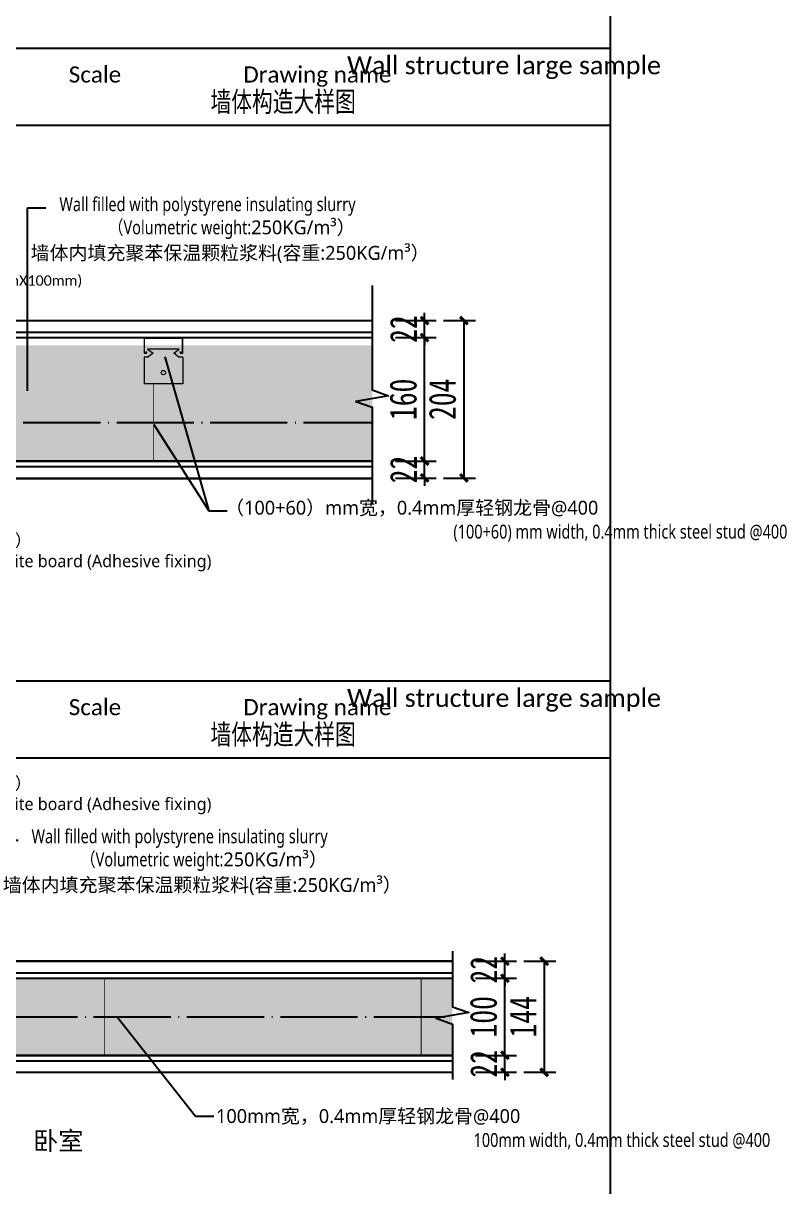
# Model space of a CAD drawing. Extents: x 65724 to 67652, y 7432 to 13172.
# Drawn here: x 66663 to 67652, y 10156 to 11664 of the extents above; entities that cross this region are included whole.
import ezdxf
from ezdxf.xclip import XClip

# ---------------------------------------------------------------- set-up
doc = ezdxf.new("R2010")
doc.units = 0
doc.header["$LTSCALE"] = 1000
doc.header["$MEASUREMENT"] = 0
doc.header["$XCLIPFRAME"] = 0
doc.linetypes.add('DOTE', pattern=[2.42, 2, -0.2, 0.02, -0.2])
for name, color, linetype in [('A_101_WALL', 50, 'Continuous'), ('A_Hatch', 252, 'Continuous'), ('DIM_LEAD', 3, 'Continuous'), ('DIM_LEAD-CH', 3, 'Continuous'), ('DIM_SYMB', 3, 'Continuous'), ('Finish surface', 40, 'Continuous'), ('Horizontal keel', 177, 'Continuous'), ('PUB_DIM', 3, 'Continuous'), ('text', 6, 'Continuous'), ('钢网', 9, 'Continuous')]:
    doc.layers.add(name, color=color, linetype=linetype)
doc.layers.add('S_J_junction', color=150, linetype='Continuous', lineweight=9)
doc.layers.add('S_X_tension member', color=150, linetype='Continuous', lineweight=9)
doc.styles.add('-黑体', font='simhei.ttf', dxfattribs={"width": 0.75})
doc.styles.add('-黑体_T3', font='simhei.ttf', dxfattribs={"width": 0.75})
doc.styles.add('hhhzzz', font='')
doc.styles.add('HZ', font='simplex.shx', dxfattribs={"bigfont": 'gbcbig.shx'})
doc.styles.get('hhhzzz').set_extended_font_data('Microsoft YaHei')
doc.dimstyles.new('_TCH_ARCH&&10', dxfattribs={"dimtxt": 35, "dimasz": 10, "dimexe": 15, "dimexo": 30, "dimgap": 10, "dimtad": 1, "dimdec": 0, "dimzin": 0, "dimdsep": 46, "dimtxsty": '-黑体_T3', "dimblk": 'ARCHTICK', "dimcen": 0.09, "dimclrt": 7, "dimazin": 2, "dimtfac": 1, "dimtdec": 0, "dimtix": 1, "dimtmove": 2, "dimatfit": 3, "dimfxl": 1, "dimtolj": 1, "dimtzin": 0, "dimarcsym": 0})
doc.dimstyles.new('固定比例', dxfattribs={"dimtxt": 2, "dimasz": 1, "dimexe": 1, "dimexo": 0, "dimgap": 1, "dimtad": 1, "dimdec": 0, "dimzin": 0, "dimdsep": 46, "dimtxsty": 'hhhzzz', "dimblk": 'ARCHTICK', "dimcen": 0, "dimdle": 1, "dimclrd": 2, "dimclre": 2, "dimclrt": 6, "dimadec": 0, "dimazin": 0, "dimtfac": 1, "dimtdec": 0, "dimtix": 1, "dimtmove": 2, "dimatfit": 3, "dimldrblk": 'DOT', "dimfxl": 500, "dimfxlon": 1, "dimtolj": 1, "dimtzin": 0, "dimarcsym": 0})
pattern_1 = [(50, (-1088730.2, 1613002.41), (71.7260183, -6.2752135), [7.5, -82.5]), (355, (-1088730.2, 1613002.41), (-13.8751334, 75.2192134), [6, -66]), (100.4514445, (-1088724.22, 1613001.884), (57.8508847, 68.943999), [6.3740192, -70.1142112]), (46.1842, (-1088730.2, 1613022.41), (106.724133, -16.551928), [11.25, -123.75]), (96.6356355, (-1088721.3, 1613021.03), (93.4661946, 97.41186), [9.561034, -105.171376]), (351.184164, (-1088730.2, 1613022.41), (93.4661945, 97.41186), [9, -99]), (21, (-1088720.2, 1613017.41), (59.6907052, -40.261889), [7.5, -82.5]), (326, (-1088720.2, 1613017.41), (24.3315332, 72.5150045), [6, -66]), (71.4514447, (-1088715.22, 1613014.05), (84.0222377, 32.2531153), [6.374019, -70.1142112]), (37.5, (-1088730.197, 1613002.407), (1.21598553, 33.2893854), [0, -65.2, 0, -67, 0, -66.25]), (7.5, (-1088730.197, 1613002.407), (26.30695374, 39.4411712), [0, -38.2, 0, -63.7, 0, -25.25]), (327.5, (-1088752.497, 1613002.407), (53.3822436, -2.25548717), [0, -25, 0, -78, 0, -103.5]), (317.5, (-1088762.497, 1613002.407), (58.3186169, 10.0104982), [0, -32.5, 0, -51.8, 0, -73.5])]

# ---------------------------------------------------------------- blocks, each defined once
blk = doc.blocks.new('A$C0E5400AC')
blk.add_lwpolyline([(46.3, 18.9), (46.8, 18.6), (47.3, 19.4), (49.4, 19.4), (49.4, 0.6), (0.6, 0.6), (0.6, 19.4), (2.7, 19.4), (3.2, 18.6), (3.7, 18.9), (3, 20), (0, 20), (0, 0), (50, 0), (50, 20), (47, 20)], close=True)
blk = doc.blocks.new('卡扣龙骨')
at = {"layer": 'S_J_junction', "linetype": 'ByBlock'}
blk.add_line((0, 25), (0, -25), dxfattribs=at)
at = {"layer": 'S_J_junction'}
blk.add_lwpolyline([(-34.7, 25), (-34.7, 20), (-39.6, 13.4), (-45, 20.5), (-45, -20.5), (-39.6, -13.4), (-34.7, -20), (-34.7, -25)], dxfattribs=at)
at = {"layer": 'S_J_junction', "linetype": 'ByBlock'}
for points in [[(-34.7, 25), (0, 25)], [(-34.7, -25), (0, -25)]]:
    blk.add_lwpolyline(points, dxfattribs=at)
at = {"layer": 'S_J_junction'}
blk.add_circle((-14.6, 0), 2.89, dxfattribs=at)
at = {"layer": 'S_X_tension member', "linetype": 'ByBlock', "rotation": 270}
blk.add_blockref('A$C0E5400AC', (-60, 25), dxfattribs=at)
blk = doc.blocks.new('平面详图')
at = {"layer": 'A_Hatch', "ltscale": 0.2}
h = blk.add_hatch(dxfattribs=at)
h.set_pattern_fill('AR-CONC', color=256, scale=10)
h.set_pattern_definition(pattern_1)
h.paths.add_polyline_path([(3355, 16920), (4010, 16920), (4010, 12305), (3860, 12305), (3860, 13410), (1150, 13410), (1150, 13510), (3860, 13510), (3860, 16760), (3355, 16760)])
h = blk.add_hatch(dxfattribs=at)
h.set_pattern_fill('AR-CONC', color=256, scale=10)
h.set_pattern_definition(pattern_1)
h.paths.add_polyline_path([(-50, 12305), (50, 12305), (50, 13410), (175, 13410), (175, 13510), (50, 13510), (50, 16760), (120, 16760), (120, 16910), (-1250, 16910), (-1250, 16760), (-50, 16760), (-50, 12510), (-175, 12510), (-175, 12410), (-50, 12410)])
h.paths.add_polyline_path([(50, 11205), (-50, 11205), (-50, 10000), (-175, 10000), (-175, 9900), (-50, 9900), (-50, 5690), (-3900, 5690), (-3900, 6895), (-4050, 6895), (-4050, 5230), (-3900, 5230), (-3900, 5590), (-50, 5590), (-50, 4775), (50, 4775), (50, 7700), (2460, 7700), (2460, 7800), (50, 7800)])
at = {"ltscale": 0.2, "const_width": 1}
for points in [[(-330, 16860), (-355, 16860), (-355, 16760), (-330, 16760)], [(2432, 13410), (2407, 13410), (2407, 13510), (2432, 13510)], [(2842, 13410), (2817, 13410), (2817, 13510), (2842, 13510)]]:
    blk.add_lwpolyline(points, dxfattribs=at)
at = {"layer": 'A_101_WALL', "ltscale": 0.2}
blk.add_lwpolyline([(-50, 12305), (-50, 12410), (-175, 12410), (-175, 12510), (-50, 12510), (-50, 16760), (-1250, 16760), (-1250, 16920), (120, 16920), (120, 16760), (50, 16760), (50, 13510), (175, 13510), (175, 13410), (50, 13410), (50, 12305)], dxfattribs=at)
blk.add_lwpolyline([(3355, 16920), (4020, 16920), (4020, 12305), (3860, 12305), (3860, 13410), (1150, 13410), (1150, 13510), (3860, 13510), (3860, 16760), (3355, 16760)], close=True, dxfattribs=at)
at = {"layer": 'S_J_junction', "ltscale": 0.2}
blk.add_lwpolyline([(-1250, 16760), (-50, 16760)], dxfattribs=at)
at = {"layer": '钢网', "ltscale": 0.2}
for points in [[(-1250, 16942), (120, 16942)], [(-1250, 16927), (120, 16927)], [(-1250, 16920), (120, 16920)], [(-1250, 16760), (-50, 16760), (-50, 12510), (-175, 12510)], [(1150, 13510), (3860, 13510), (3860, 16760), (3355, 16760)], [(-1250, 16753), (-57, 16753), (-57, 12517), (-175, 12517)], [(1150, 13517), (3853, 13517), (3853, 16753), (3355, 16753)], [(-1250, 16738), (-72, 16738), (-72, 12532), (-175, 12532)], [(1150, 13532), (3838, 13532), (3838, 16738), (3355, 16738)], [(1150, 13410), (3860, 13410), (3860, 12305)], [(1150, 13403), (3853, 13403), (3853, 12305)], [(1150, 13388), (3838, 13388), (3838, 12305)]]:
    blk.add_lwpolyline(points, dxfattribs=at)
at = {"layer": '钢网', "rotation": 270}
blk.add_blockref('卡扣龙骨', (-342.5, 16860), dxfattribs=at)
blk = doc.blocks.new('_ArchTick')
at = {"color": 0, "linetype": 'ByBlock', "const_width": 0.4}
blk.add_lwpolyline([(-0.5, -0.5), (0.5, 0.5)], dxfattribs=at)
blk = doc.blocks.new('*D22')
at = {"layer": 'Defpoints', "color": 0, "transparency": 16777216}
for p in [(67177.8, 11278.3), (67177.8, 11074.3), (67234.1, 11074.3)]:
    blk.add_point(p, dxfattribs=at)
at = {"layer": 'PUB_DIM', "color": 0, "lineweight": -2, "transparency": 16777216}
for p, q in [((67207.8, 11278.3), (67249.1, 11278.3)), ((67234.1, 11278.3), (67234.1, 11074.3)), ((67207.8, 11074.3), (67249.1, 11074.3))]:
    blk.add_line(p, q, dxfattribs=at)
at = {"layer": 'PUB_DIM', "color": 0, "lineweight": -2, "transparency": 16777216, "xscale": 10, "yscale": 10, "zscale": 10}
for p, rotation in [((67234.1, 11278.3), 90), ((67234.1, 11074.3), 270)]:
    blk.add_blockref('_ArchTick', p, dxfattribs=dict(at, rotation=rotation))
at = {"layer": 'PUB_DIM', "color": 7, "transparency": 16777216, "insert": (67206.4, 11176.3), "char_height": 35, "attachment_point": 5, "rotation": 90, "style": '-黑体_T3'}
blk.add_mtext('\\A1;204', dxfattribs=at)
blk = doc.blocks.new('*D23')
at = {"layer": 'Defpoints', "color": 0, "transparency": 16777216}
for p in [(67115.3, 11096.3), (67183.2, 11096.3), (67115.3, 11074.3)]:
    blk.add_point(p, dxfattribs=at)
at = {"layer": 'PUB_DIM', "color": 0, "lineweight": -2, "transparency": 16777216}
for p, q in [((67183.2, 11096.3), (67183.2, 11106.3)), ((67145.3, 11096.3), (67198.2, 11096.3)), ((67183.2, 11074.3), (67183.2, 11096.3)), ((67145.3, 11074.3), (67198.2, 11074.3)), ((67183.2, 11074.3), (67183.2, 11064.3))]:
    blk.add_line(p, q, dxfattribs=at)
at = {"layer": 'PUB_DIM', "color": 0, "lineweight": -2, "transparency": 16777216, "xscale": 10, "yscale": 10, "zscale": 10}
for p, rotation in [((67183.2, 11096.3), 270), ((67183.2, 11074.3), 90)]:
    blk.add_blockref('_ArchTick', p, dxfattribs=dict(at, rotation=rotation))
at = {"layer": 'PUB_DIM', "color": 7, "transparency": 16777216, "insert": (67155.7, 11085.3), "char_height": 35, "attachment_point": 5, "rotation": 90, "style": '-黑体_T3'}
blk.add_mtext('\\A1;22', dxfattribs=at)
blk = doc.blocks.new('*D24')
at = {"layer": 'Defpoints', "color": 0, "transparency": 16777216}
for p in [(67115.3, 11256.3), (67183.2, 11256.3), (67140.5, 11096.3)]:
    blk.add_point(p, dxfattribs=at)
at = {"layer": 'PUB_DIM', "color": 0, "lineweight": -2, "transparency": 16777216}
for p, q in [((67145.3, 11256.3), (67198.2, 11256.3)), ((67183.2, 11096.3), (67183.2, 11256.3)), ((67170.5, 11096.3), (67198.2, 11096.3))]:
    blk.add_line(p, q, dxfattribs=at)
at = {"layer": 'PUB_DIM', "color": 0, "lineweight": -2, "transparency": 16777216, "xscale": 10, "yscale": 10, "zscale": 10}
for p, rotation in [((67183.2, 11256.3), 90), ((67183.2, 11096.3), 270)]:
    blk.add_blockref('_ArchTick', p, dxfattribs=dict(at, rotation=rotation))
at = {"layer": 'PUB_DIM', "color": 7, "transparency": 16777216, "insert": (67155.5, 11176.3), "char_height": 35, "attachment_point": 5, "rotation": 90, "style": '-黑体_T3'}
blk.add_mtext('\\A1;160', dxfattribs=at)
blk = doc.blocks.new('*D25')
at = {"layer": 'Defpoints', "color": 0, "transparency": 16777216}
for p in [(67115.3, 11278.3), (67183.2, 11278.3), (67140.5, 11256.3)]:
    blk.add_point(p, dxfattribs=at)
at = {"layer": 'PUB_DIM', "color": 0, "lineweight": -2, "transparency": 16777216}
for p, q in [((67183.2, 11278.3), (67183.2, 11288.3)), ((67145.3, 11278.3), (67198.2, 11278.3)), ((67183.2, 11256.3), (67183.2, 11278.3)), ((67170.5, 11256.3), (67198.2, 11256.3)), ((67183.2, 11256.3), (67183.2, 11246.3))]:
    blk.add_line(p, q, dxfattribs=at)
at = {"layer": 'PUB_DIM', "color": 0, "lineweight": -2, "transparency": 16777216, "xscale": 10, "yscale": 10, "zscale": 10}
for p, rotation in [((67183.2, 11278.3), 270), ((67183.2, 11256.3), 90)]:
    blk.add_blockref('_ArchTick', p, dxfattribs=dict(at, rotation=rotation))
at = {"layer": 'PUB_DIM', "color": 7, "transparency": 16777216, "insert": (67155.7, 11267.3), "char_height": 35, "attachment_point": 5, "rotation": 90, "style": '-黑体_T3'}
blk.add_mtext('\\A1;22', dxfattribs=at)
blk = doc.blocks.new('柱子标注')
at = {"color": 2}
blk.add_lwpolyline([(0, 0), (0, 153.3), (25.6, 153.3)], dxfattribs=at)
at = {"layer": 'DIM_LEAD', "color": 7, "char_height": 16, "width": 687.26, "attachment_point": 9, "style": 'hhhzzz'}
for s, insert in [('{\\fCalibri|b0|i0|c134|p34;\\H0.83333x;\\C0;U-shaped steel column(100mmX100mm)}', (718.4, 144.9)), ('U型钢结构柱(100mmX100mm)', (328.6, 117.1))]:
    blk.add_mtext(s, dxfattribs=dict(at, insert=insert))
blk = doc.blocks.new('_DOT')
at = {"color": 0, "linetype": 'ByBlock'}
blk.add_line((-0.5, 0), (-1, 0), dxfattribs=at)
at = {"color": 0, "linetype": 'ByBlock', "const_width": 0.5}
blk.add_lwpolyline([(-0.25, 0, 1), (0.25, 0, 1)], format="xyb", close=True, dxfattribs=at)
blk = doc.blocks.new('*D34')
at = {"layer": 'Defpoints', "color": 0, "transparency": 16777216}
for p in [(67281.8, 10448), (67281.8, 10304), (67338.1, 10304)]:
    blk.add_point(p, dxfattribs=at)
at = {"layer": 'PUB_DIM', "color": 0, "lineweight": -2, "transparency": 16777216}
for p, q in [((67311.8, 10448), (67353.1, 10448)), ((67338.1, 10448), (67338.1, 10304)), ((67311.8, 10304), (67353.1, 10304))]:
    blk.add_line(p, q, dxfattribs=at)
at = {"layer": 'PUB_DIM', "color": 0, "lineweight": -2, "transparency": 16777216, "xscale": 10, "yscale": 10, "zscale": 10}
for p, rotation in [((67338.1, 10448), 90), ((67338.1, 10304), 270)]:
    blk.add_blockref('_ArchTick', p, dxfattribs=dict(at, rotation=rotation))
at = {"layer": 'PUB_DIM', "color": 7, "transparency": 16777216, "insert": (67310.6, 10376), "char_height": 35, "attachment_point": 5, "rotation": 90, "style": '-黑体_T3'}
blk.add_mtext('\\A1;144', dxfattribs=at)
blk = doc.blocks.new('*D35')
at = {"layer": 'Defpoints', "color": 0, "transparency": 16777216}
for p in [(67219.3, 10326), (67287.2, 10326), (67219.3, 10304)]:
    blk.add_point(p, dxfattribs=at)
at = {"layer": 'PUB_DIM', "color": 0, "lineweight": -2, "transparency": 16777216}
for p, q in [((67287.2, 10326), (67287.2, 10336)), ((67249.3, 10326), (67302.2, 10326)), ((67287.2, 10304), (67287.2, 10326)), ((67249.3, 10304), (67302.2, 10304)), ((67287.2, 10304), (67287.2, 10294))]:
    blk.add_line(p, q, dxfattribs=at)
at = {"layer": 'PUB_DIM', "color": 0, "lineweight": -2, "transparency": 16777216, "xscale": 10, "yscale": 10, "zscale": 10}
for p, rotation in [((67287.2, 10326), 270), ((67287.2, 10304), 90)]:
    blk.add_blockref('_ArchTick', p, dxfattribs=dict(at, rotation=rotation))
at = {"layer": 'PUB_DIM', "color": 7, "transparency": 16777216, "insert": (67259.7, 10315), "char_height": 35, "attachment_point": 5, "rotation": 90, "style": '-黑体_T3'}
blk.add_mtext('\\A1;22', dxfattribs=at)
blk = doc.blocks.new('*D36')
at = {"layer": 'Defpoints', "color": 0, "transparency": 16777216}
for p in [(67219.3, 10426), (67287.2, 10426), (67244.5, 10326)]:
    blk.add_point(p, dxfattribs=at)
at = {"layer": 'PUB_DIM', "color": 0, "lineweight": -2, "transparency": 16777216}
for p, q in [((67249.3, 10426), (67302.2, 10426)), ((67287.2, 10326), (67287.2, 10426)), ((67274.5, 10326), (67302.2, 10326))]:
    blk.add_line(p, q, dxfattribs=at)
at = {"layer": 'PUB_DIM', "color": 0, "lineweight": -2, "transparency": 16777216, "xscale": 10, "yscale": 10, "zscale": 10}
for p, rotation in [((67287.2, 10426), 90), ((67287.2, 10326), 270)]:
    blk.add_blockref('_ArchTick', p, dxfattribs=dict(at, rotation=rotation))
at = {"layer": 'PUB_DIM', "color": 7, "transparency": 16777216, "insert": (67259.5, 10376), "char_height": 35, "attachment_point": 5, "rotation": 90, "style": '-黑体_T3'}
blk.add_mtext('\\A1;100', dxfattribs=at)
blk = doc.blocks.new('*D37')
at = {"layer": 'Defpoints', "color": 0, "transparency": 16777216}
for p in [(67219.3, 10448), (67287.2, 10448), (67244.5, 10426)]:
    blk.add_point(p, dxfattribs=at)
at = {"layer": 'PUB_DIM', "color": 0, "lineweight": -2, "transparency": 16777216}
for p, q in [((67287.2, 10448), (67287.2, 10458)), ((67249.3, 10448), (67302.2, 10448)), ((67287.2, 10426), (67287.2, 10448)), ((67274.5, 10426), (67302.2, 10426)), ((67287.2, 10426), (67287.2, 10416))]:
    blk.add_line(p, q, dxfattribs=at)
at = {"layer": 'PUB_DIM', "color": 0, "lineweight": -2, "transparency": 16777216, "xscale": 10, "yscale": 10, "zscale": 10}
for p, rotation in [((67287.2, 10448), 270), ((67287.2, 10426), 90)]:
    blk.add_blockref('_ArchTick', p, dxfattribs=dict(at, rotation=rotation))
at = {"layer": 'PUB_DIM', "color": 7, "transparency": 16777216, "insert": (67259.7, 10437), "char_height": 35, "attachment_point": 5, "rotation": 90, "style": '-黑体_T3'}
blk.add_mtext('\\A1;22', dxfattribs=at)
blk = doc.blocks.new('EPS标注')
at = {"layer": 'DIM_LEAD-CH', "color": 7, "char_height": 18, "width": 687.26, "attachment_point": 9, "style": 'hhhzzz'}
for s, insert in [('{\\W0.8;Wall filled with polystyrene insulating slurry\\P（Volumetric weight:\\W1;250KG/m³）}', (425.1, 196.7)), ('墙体内填充聚苯保温颗粒浆料(容重:250KG/m³）', (520.9, 165.7))]:
    blk.add_mtext(s, dxfattribs=dict(at, insert=insert))
blk.add_leader([(0, 0), (0, 236.9), (23.9, 236.9)], dimstyle='固定比例', override={"dimscale": 0.152681, "dimgap": 1, "dimtad": 0})
blk = doc.blocks.new('龙骨标注')
at = {"layer": 'DIM_LEAD-CH', "color": 7, "char_height": 18, "width": 718.092, "attachment_point": 3, "style": 'hhhzzz'}
for s, insert in [('（100+60）mm宽，0.4mm厚轻钢龙骨@400', (474.5, 29.8)), ('{\\fMicrosoft YaHei|b0|i0|c134|p34;\\W0.8;(100+60) mm width, 0.4mm thick steel stud @400}', (719.5, -1.2))]:
    blk.add_mtext(s, dxfattribs=dict(at, insert=insert))
for points in [[(-87.1, 216.3), (-30.3, 16.9), (-6.3, 16.9)], [(-101.5, 128.8), (-30.3, 16.9), (-6.3, 16.9)]]:
    blk.add_leader(points, dimstyle='固定比例', override={"dimscale": 0.152681, "dimgap": 1, "dimtad": 0})
blk = doc.blocks.new('图码板标注')
at = {"layer": 'DIM_LEAD-CH', "color": 7, "ltscale": 6, "insert": (66387.5, 12641.4), "char_height": 16, "attachment_point": 1, "style": 'HZ'}
blk.add_mtext('{\\fMicrosoft YaHei|b0|i0|c134|p34;0.6mm厚图码板（胶粘固定）\\P0.6mm thick Toma composite board (Adhesive fixing)}', dxfattribs=at)
blk.add_leader([(66351.2, 12713.7), (66351.2, 12631.9), (66377.3, 12631.9)], dimstyle='固定比例', override={"dimscale": 0.152681, "dimgap": 1, "dimtad": 0})
blk = doc.blocks.new('100龙骨标注')
at = {"layer": 'DIM_LEAD-CH', "color": 7, "char_height": 18, "width": 718.092, "attachment_point": 3, "style": 'hhhzzz'}
for s, insert in [('100mm宽，0.4mm厚轻钢龙骨@400', (719521.3, 111982.9)), ('{\\fMicrosoft YaHei|b0|i0|c134|p34;\\W0.8;100mm width, 0.4mm thick steel stud @400}', (719845.2, 111951.9))]:
    blk.add_mtext(s, dxfattribs=dict(at, insert=insert))
blk.add_leader([(718999, 112102.6), (719100.5, 111973.8), (719124.4, 111973.8)], dimstyle='固定比例', override={"dimscale": 0.152681, "dimgap": 1, "dimtad": 0})

msp = doc.modelspace()

# ---------------------------------------------------------------- linework, layer by layer
msp.add_lwpolyline([(65724, 13171.6), (65724, 7431.6), (67424, 7431.6), (67424, 13171.6)], close=True)
for points in [[(65724, 11631.6), (67424, 11631.6)], [(65724, 11531.6), (67424, 11531.6)], [(65724, 10811.6), (67424, 10811.6)], [(65724, 10711.6), (67424, 10711.6)]]:
    msp.add_lwpolyline(points)
at = {"layer": 'DIM_SYMB'}
for points in [[(67115.3, 11323.6), (67115.3, 11188.4), (67136.3, 11180.8), (67094.3, 11173.3), (67115.3, 11165.9), (67115.3, 11040.7)], [(67219.3, 10461.2), (67219.3, 10389.1), (67240.3, 10381.5), (67198.3, 10374.1), (67219.3, 10366.6), (67219.3, 10294.6)]]:
    msp.add_lwpolyline(points, dxfattribs=at)
at = {"layer": 'Finish surface', "color": 36}
for points in [[(65937.3, 11073.7), (67115.3, 11073.7)], [(65937.3, 10448.6), (67219.3, 10448.6)]]:
    msp.add_lwpolyline(points, dxfattribs=at)
at = {"layer": 'Horizontal keel', "linetype": 'DOTE', "ltscale": 0.05}
for p, q in [((65937.3, 11146.3), (67115.3, 11146.3)), ((65907.3, 10376), (67209.5, 10376))]:
    msp.add_line(p, q, dxfattribs=at)

# ---------------------------------------------------------------- block references
for name, p in [('EPS标注', (66668.7, 11187.4)), ('柱子标注', (66021.3, 11175.3)), ('龙骨标注', (66933.8, 11015)), ('EPS标注', (66632.6, 10368.2)), ('100龙骨标注', (-652214.1, -101726.6))]:
    msp.add_blockref(name, p)
ref = msp.add_blockref('平面详图', (67187.3, -5663.7))
XClip(ref).set_block_clipping_path([(-1249.9999999976, 16704.4097745307), (-71.9999999997, 16979.2698581153)])
ref = msp.add_blockref('平面详图', (64361.8, -3084))
XClip(ref).set_block_clipping_path([(1575.4999999403, 13378.5344157553), (2857.4999998839, 13545.13109817)])
at = {"layer": 'text'}
msp.add_blockref('图码板标注', (0, -1640), dxfattribs=at)

# ---------------------------------------------------------------- texts
at = {"layer": 'DIM_LEAD', "color": 7, "char_height": 28, "width": 687.26, "attachment_point": 3, "style": 'HZ'}
for insert in [(67489.4, 11620.9), (67489.4, 10800.9)]:
    msp.add_mtext('{\\fCalibri|b0|i0|c0|p34;\\H0.83333x;\\C0;Wall structure large sample}', dxfattribs=dict(at, insert=insert))
at = {"layer": 'DIM_LEAD-CH', "color": 7, "style": '-黑体', "width": 0.75}
for p in [(66905.8, 11548.9), (66905.8, 10728.9)]:
    msp.add_text('墙体构造大样图', height=26.29, dxfattribs=at).set_placement(p)
at = {"layer": 'DIM_LEAD-CH', "color": 7, "ltscale": 6, "style": 'HZ'}
for s, insert, char_height, attachment_point in [('{\\fMicrosoft YaHei|b0|i0|c134|p34;0.6mm厚图码板（胶粘固定）\\P0.6mm thick Toma composite board (Adhesive fixing)}', (66387.5, 10638.5), 16, 7), ('{\\fMicrosoft YaHei|b0|i0|c134|p34;卧室}', (66741.3, 10227.3), 24, 3)]:
    msp.add_mtext(s, dxfattribs=dict(at, insert=insert, char_height=char_height, attachment_point=attachment_point))
at = {"layer": 'DIM_SYMB', "color": 7, "char_height": 25, "width": 687.26, "attachment_point": 3, "style": 'HZ'}
for s, insert in [('{\\fCalibri|b0|i0|c0|p34;\\H0.83333x;\\C0;Scale}', (66790, 11607.7)), ('{\\fCalibri|b0|i0|c0|p34;\\H0.83333x;\\C0;Drawing name}', (67140.2, 11607.7)), ('{\\fCalibri|b0|i0|c0|p34;\\H0.83333x;\\C0;Scale}', (66790, 10787.7)), ('{\\fCalibri|b0|i0|c0|p34;\\H0.83333x;\\C0;Drawing name}', (67140.2, 10787.7))]:
    msp.add_mtext(s, dxfattribs=dict(at, insert=insert))

# ---------------------------------------------------------------- dimensions: what is measured, and where the dimension line sits
at = {"layer": 'PUB_DIM'}
for base, p1, p2, picture, middle in [((67183.2, 11278.3), (67140.5, 11256.3), (67115.3, 11278.3), '*D25', (67155.7, 11267.3)), ((67234.1, 11074.3), (67177.8, 11278.3), (67177.8, 11074.3), '*D22', (67206.4, 11176.3)), ((67183.2, 11256.3), (67140.5, 11096.3), (67115.3, 11256.3), '*D24', (67155.5, 11176.3)), ((67183.2, 11096.3), (67115.3, 11074.3), (67115.3, 11096.3), '*D23', (67155.7, 11085.3)), ((67287.2, 10448), (67244.5, 10426), (67219.3, 10448), '*D37', (67259.7, 10437)), ((67338.1, 10304), (67281.8, 10448), (67281.8, 10304), '*D34', (67310.6, 10376)), ((67287.2, 10426), (67244.5, 10326), (67219.3, 10426), '*D36', (67259.5, 10376)), ((67287.2, 10326), (67219.3, 10304), (67219.3, 10326), '*D35', (67259.7, 10315))]:
    dim = msp.add_linear_dim(base=base, p1=p1, p2=p2, angle=90, dimstyle='_TCH_ARCH&&10', dxfattribs=at)
    dim.commit()
    dim.dimension.update_dxf_attribs({"geometry": picture, "text_midpoint": middle})

doc.saveas('drawing.dxf')
